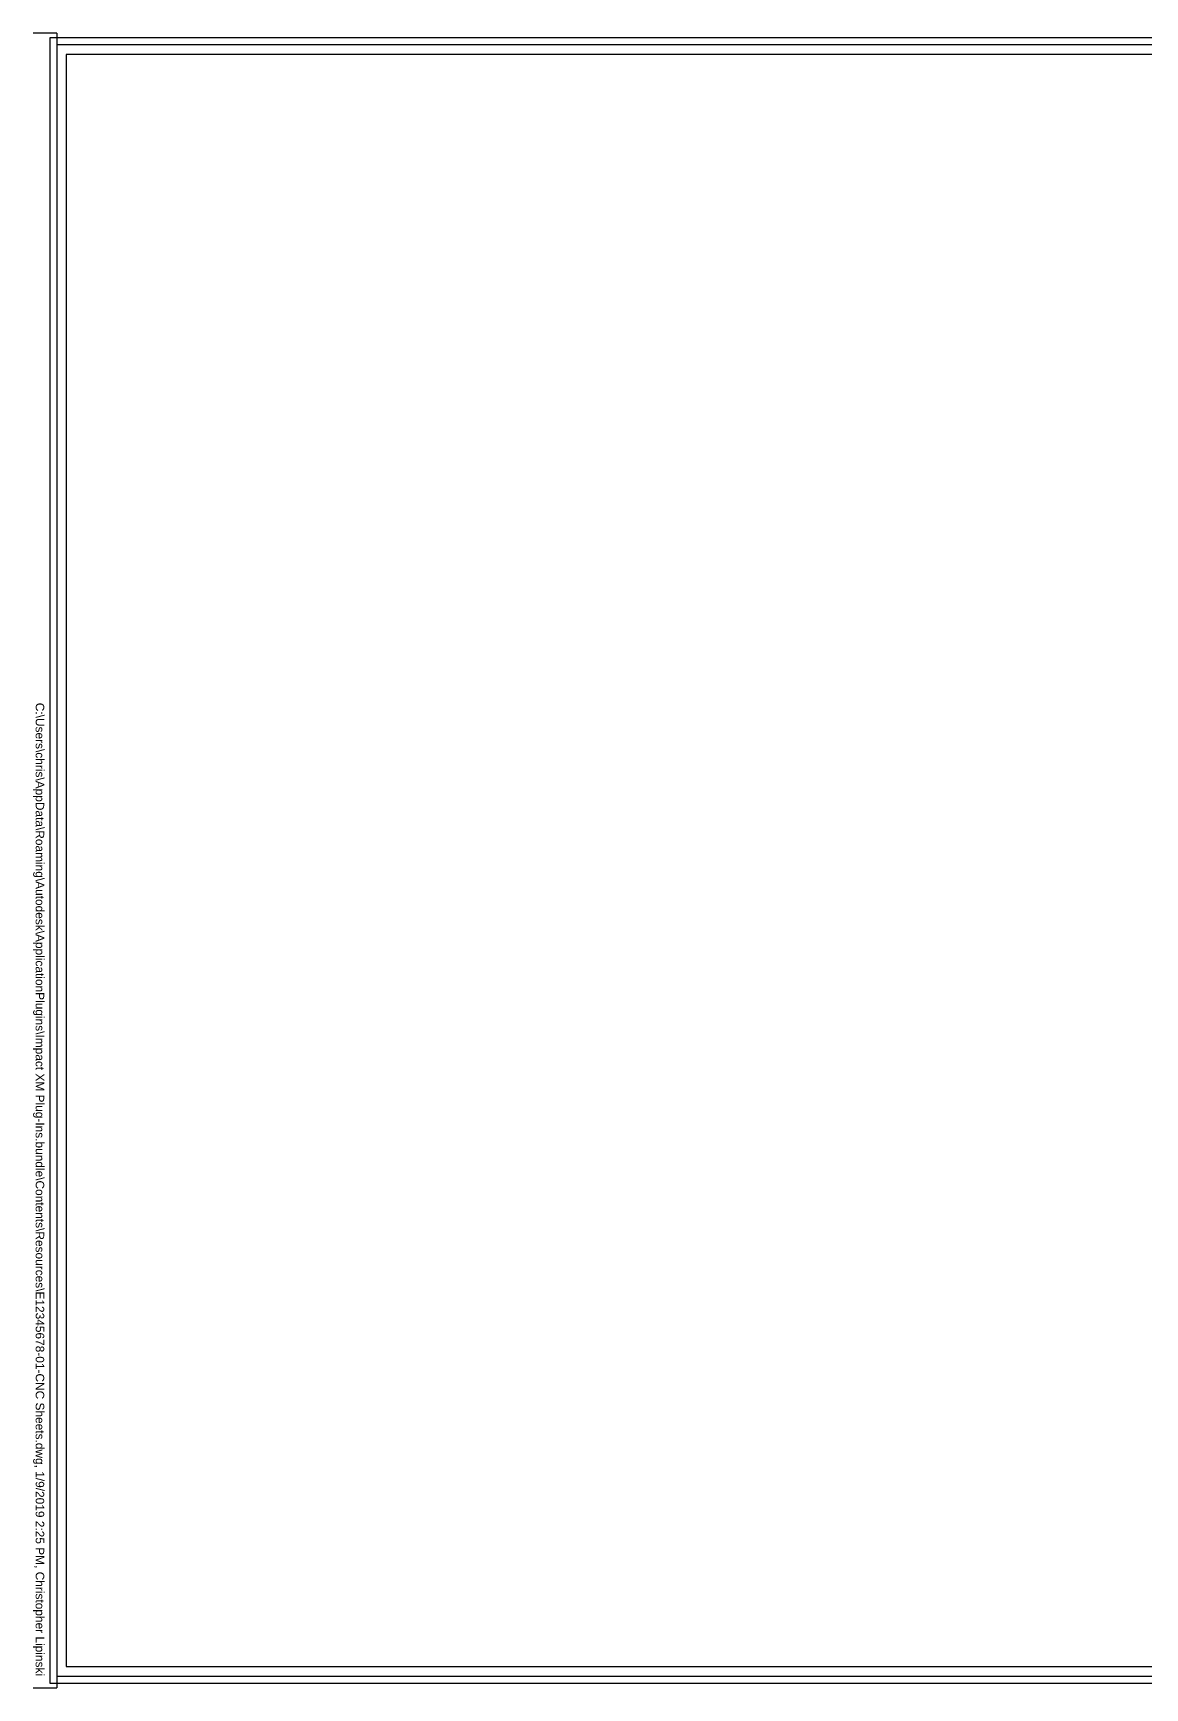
# Paper-space layout '04-Layout1 (4)' of a CAD drawing. Header units: inches. Extents: x -0.2 to 23.2, y -0.1 to 17.4.
# Drawn here: x -0.25 to 11.5, y -0.12 to 17.38 of the extents above; entities that cross this region are included whole.
import ezdxf
from ezdxf.enums import TextEntityAlignment as Align

# ---------------------------------------------------------------- set-up
doc = ezdxf.new("R2010")
doc.units = ezdxf.units.IN
doc.header["$MEASUREMENT"] = 0
doc.layers.get('Defpoints').update_dxf_attribs({"true_color": 0xff8080})
doc.styles.add('ANNO', font='swissli.ttf')
doc.styles.add('ANNO NARROW', font='swisscli.ttf')
doc.styles.get("Standard").update_dxf_attribs({"font": 'simplex.shx'})

# ---------------------------------------------------------------- blocks, each defined once
blk = doc.blocks.new('*U23')
at = {"color": 9}
blk.add_lwpolyline([(-0.075, -0.075), (23.2, -0.075), (23.2, 17.325), (-0.075, 17.325)], close=True, dxfattribs=at)
at = {"color": 5}
blk.add_lwpolyline([(0, 0), (23.125, 0), (23.125, 17.25), (0, 17.25)], close=True, dxfattribs=at)
at = {"layer": 'Defpoints'}
for p, q in [((0, 17.375), (-0.25, 17.375)), ((0, 17.375), (0, 17.25)), ((0, 0), (0, -0.125)), ((-0.25, -0.125), (0, -0.125))]:
    blk.add_line(p, q, dxfattribs=at)
blk.add_lwpolyline([(0.1, 0.1), (20.425, 0.1), (20.425, 17.15), (0.1, 17.15)], close=True, dxfattribs=at)
at = {"color": 4, "insert": (-0.25, 0), "char_height": 0.09, "attachment_point": 9, "rotation": 270, "style": 'ANNO'}
blk.add_mtext('C:\\\\Users\\\\chris\\\\AppData\\\\Roaming\\\\Autodesk\\\\ApplicationPlugins\\\\Impact XM Plug-Ins.bundle\\\\Contents\\\\Resources\\\\E12345678-01-CNC Sheets.dwg, 1/9/2019 2:25 PM, Christopher Lipinski', dxfattribs=at)
at = {"color": 4, "ltscale": 0.95, "style": 'ANNO'}
for tag, p in [('CLIENT', (20.693, 3.726)), ('PROJECT_NO', (20.698, 3.271))]:
    blk.add_attdef(tag, text='', height=0.15, dxfattribs=at).set_placement(p, align=Align.MIDDLE_LEFT)
at = {"color": 4}
for tag, height, style, p in [('SHOW', 0.1, 'ANNO', (21.393, 2.975)), ('LOCATION', 0.1, 'ANNO', (21.393, 2.725)), ('SHOWDATE', 0.1, 'ANNO', (21.393, 2.475)), ('SHIP_DATE', 0.1, 'ANNO', (21.393, 2.225)), ('BOOTH_NO', 0.1, 'ANNO', (21.389, 1.971)), ('PM', 0.1, 'ANNO', (21.393, 1.725)), ('DET', 0.1, 'ANNO', (21.393, 1.475)), ('SHEET_NO', 0.1, 'ANNO', (21.393, 1.224)), ('TOTAL_SHEETS', 0.1, 'ANNO', (22.068, 1.225)), ('CAD_DWG_TITLE', 0.125, 'ANNO NARROW', (20.725, 0.713)), ('PAGE_TITLE', 0.125, 'ANNO NARROW', (20.725, 0.263))]:
    blk.add_attdef(tag, text='', height=height, dxfattribs=dict(at, style=style)).set_placement(p, align=Align.MIDDLE_LEFT)
at = {"color": 4, "ltscale": 0.95, "style": 'ANNO'}
blk.add_attdef('REV', text='', height=0.25, dxfattribs=at).set_placement((22.724, 1.416), align=Align.MIDDLE_CENTER)
at = {"layer": 'Defpoints', "flags": 2}
blk.add_attdef('TITLE_BLOCK_VERSION', (22.558, -0.059), '', height=0.045, dxfattribs=at)

psp = doc.layouts.new('04-Layout1 (4)')

# ---------------------------------------------------------------- block references
at = {"color": 2}
psp.add_blockref('*U23', (0, 0), dxfattribs=at)

doc.saveas('drawing.dxf')
